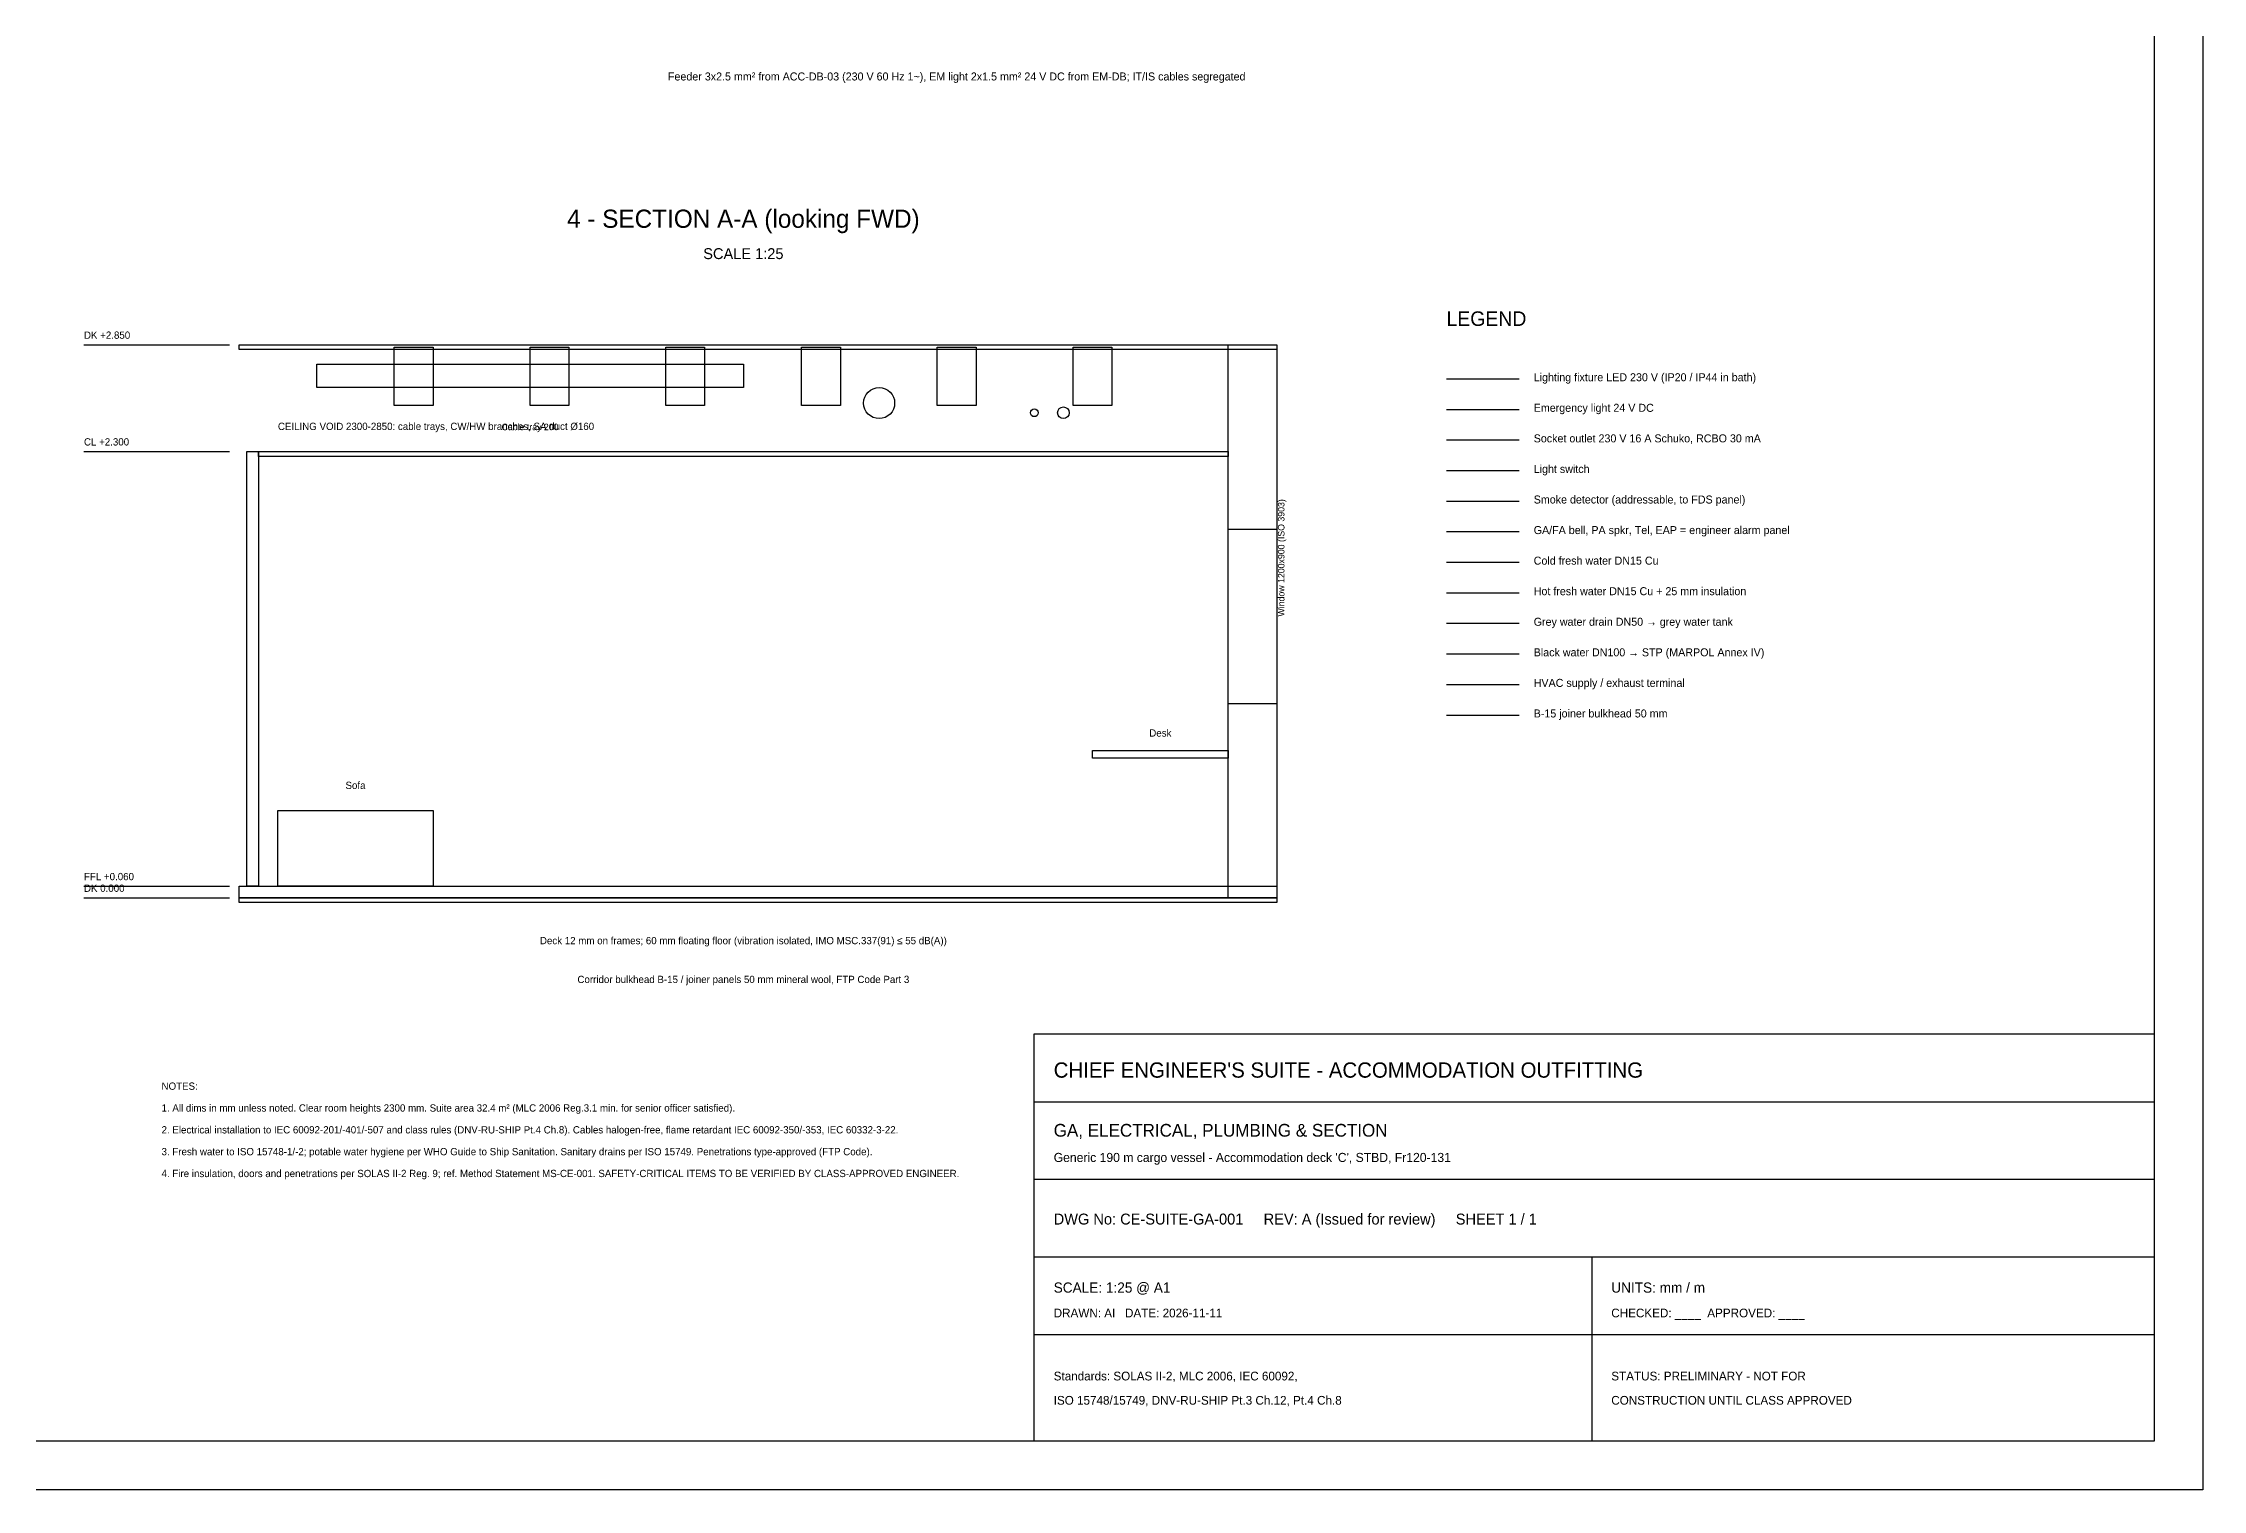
# Model space of a CAD drawing. Header units: millimetres. Extents: x 0 to 841, y 0 to 594.
# Drawn here: x 395.6 to 841, y 0 to 298.2 of the extents above; entities that cross this region are included whole.
import ezdxf
from ezdxf.enums import TextEntityAlignment as Align

# ---------------------------------------------------------------- set-up
doc = ezdxf.new("R2010")
doc.units = ezdxf.units.MM
for name, color, linetype in [('BW', 34, 'Continuous'), ('CW', 5, 'Continuous'), ('DIM', 8, 'Continuous'), ('ELEC', 1, 'Continuous'), ('EM', 6, 'Continuous'), ('FUR', 8, 'Continuous'), ('GW', 3, 'Continuous'), ('HW', 30, 'Continuous'), ('OUT', 7, 'Continuous'), ('STR', 7, 'Continuous'), ('TXT', 7, 'Continuous'), ('VENT', 6, 'Continuous')]:
    doc.layers.add(name, color=color, linetype=linetype)

msp = doc.modelspace()

# ---------------------------------------------------------------- linework, layer by layer
at = {"layer": 'BW'}
msp.add_line((685, 172.3), (700, 172.3), dxfattribs=at)
at = {"layer": 'CW'}
msp.add_line((685, 191.2), (700, 191.2), dxfattribs=at)
msp.add_circle((600, 222), 0.8, dxfattribs=at)
at = {"layer": 'DIM'}
for p, q in [((404, 236), (434, 236)), ((404, 214), (434, 214)), ((404, 124.4), (434, 124.4)), ((404, 122), (434, 122))]:
    msp.add_line(p, q, dxfattribs=at)
at = {"layer": 'ELEC'}
for p, q in [((685, 229), (700, 229)), ((685, 216.4), (700, 216.4)), ((685, 210.1), (700, 210.1)), ((685, 203.8), (700, 203.8)), ((685, 197.5), (700, 197.5))]:
    msp.add_line(p, q, dxfattribs=at)
msp.add_lwpolyline([(452, 232), (540, 232), (540, 227.2), (452, 227.2)], close=True, dxfattribs=at)
at = {"layer": 'EM'}
msp.add_line((685, 222.7), (700, 222.7), dxfattribs=at)
at = {"layer": 'FUR'}
for points in [[(612, 152.4), (640, 152.4), (640, 150.8), (612, 150.8)], [(444, 140), (476, 140), (476, 124.4), (444, 124.4)]]:
    msp.add_lwpolyline(points, close=True, dxfattribs=at)
at = {"layer": 'GW'}
msp.add_line((685, 178.6), (700, 178.6), dxfattribs=at)
at = {"layer": 'HW'}
msp.add_line((685, 184.9), (700, 184.9), dxfattribs=at)
msp.add_circle((606, 222), 1.2, dxfattribs=at)
at = {"layer": 'OUT'}
for p, q in [((600, 80), (831, 80)), ((600, 64), (831, 64)), ((600, 48), (831, 48)), ((715, 48), (715, 10)), ((600, 32), (831, 32))]:
    msp.add_line(p, q, dxfattribs=at)
for points in [[(0, 594), (841, 594), (841, 0), (0, 0)], [(10, 584), (831, 584), (831, 10), (10, 10)], [(600, 94), (831, 94), (831, 10), (600, 10)]]:
    msp.add_lwpolyline(points, close=True, dxfattribs=at)
at = {"layer": 'STR'}
msp.add_line((685, 159.7), (700, 159.7), dxfattribs=at)
for points in [[(436, 236), (650, 236), (650, 235.04), (436, 235.04)], [(468, 235.5), (476, 235.5), (476, 223.5), (468, 223.5)], [(496, 235.5), (504, 235.5), (504, 223.5), (496, 223.5)], [(524, 235.5), (532, 235.5), (532, 223.5), (524, 223.5)], [(552, 235.5), (560, 235.5), (560, 223.5), (552, 223.5)], [(580, 235.5), (588, 235.5), (588, 223.5), (580, 223.5)], [(608, 235.5), (616, 235.5), (616, 223.5), (608, 223.5)], [(640, 236), (650, 236), (650, 122), (640, 122)], [(437.6, 214), (440, 214), (440, 124.4), (437.6, 124.4)], [(440, 214), (640, 214), (640, 213), (440, 213)], [(640, 198), (650, 198), (650, 162), (640, 162)], [(436, 124.4), (650, 124.4), (650, 122), (436, 122)], [(436, 122), (650, 122), (650, 121.04), (436, 121.04)]]:
    msp.add_lwpolyline(points, close=True, dxfattribs=at)
at = {"layer": 'VENT'}
msp.add_line((685, 166), (700, 166), dxfattribs=at)
msp.add_circle((568, 224), 3.2, dxfattribs=at)

# ---------------------------------------------------------------- texts
at = {"layer": 'DIM'}
for s, p in [('DK +2.850', (404, 236.8)), ('CL +2.300', (404, 214.8)), ('FFL +0.060', (404, 125.2)), ('DK 0.000', (404, 122.8))]:
    msp.add_text(s, height=1.5, dxfattribs=at).set_placement(p, align=Align.BOTTOM_LEFT)
at = {"layer": 'ELEC'}
for s, height, p in [('Feeder 3x2.5 mm² from ACC-DB-03 (230 V 60 Hz 1~), EM light 2x1.5 mm² 24 V DC from EM-DB; IT/IS cables segregated', 1.65, (584, 290)), ('Cable tray 200', 1.35, (496, 218))]:
    msp.add_text(s, height=height, dxfattribs=at).set_placement(p, align=Align.BOTTOM_CENTER)
for s, p in [('STATUS: PRELIMINARY - NOT FOR', (719, 22)), ('CONSTRUCTION UNTIL CLASS APPROVED', (719, 17))]:
    msp.add_text(s, height=1.8, dxfattribs=at).set_placement(p, align=Align.BOTTOM_LEFT)
at = {"layer": 'FUR'}
for s, p in [('Desk', (626, 154.8)), ('Sofa', (460, 144))]:
    msp.add_text(s, height=1.5, dxfattribs=at).set_placement(p, align=Align.BOTTOM_CENTER)
at = {"layer": 'TXT'}
for s, height, p in [('4 - SECTION A-A (looking FWD)', 3.75, (540, 259)), ('SCALE 1:25', 2.25, (540, 253)), ('Deck 12 mm on frames; 60 mm floating floor (vibration isolated, IMO MSC.337(91) ≤ 55 dB(A))', 1.5, (540, 112)), ('Corridor bulkhead B-15 / joiner panels 50 mm mineral wool, FTP Code Part 3', 1.5, (540, 104))]:
    msp.add_text(s, height=height, dxfattribs=at).set_placement(p, align=Align.BOTTOM_CENTER)
for s, height, p in [('LEGEND', 3, (685, 239)), ('Lighting fixture LED 230 V (IP20 / IP44 in bath)', 1.65, (703, 228)), ('Emergency light 24 V DC', 1.65, (703, 221.7)), ('CEILING VOID 2300-2850: cable trays, CW/HW branches, SA duct Ø160', 1.5, (444, 218)), ('Socket outlet 230 V 16 A Schuko, RCBO 30 mA', 1.65, (703, 215.4)), ('Light switch', 1.65, (703, 209.1)), ('Smoke detector (addressable, to FDS panel)', 1.65, (703, 202.8)), ('GA/FA bell, PA spkr, Tel, EAP = engineer alarm panel', 1.65, (703, 196.5)), ('Cold fresh water DN15 Cu', 1.65, (703, 190.2)), ('Hot fresh water DN15 Cu + 25 mm insulation', 1.65, (703, 183.9)), ('Grey water drain DN50 → grey water tank', 1.65, (703, 177.6)), ('Black water DN100 → STP (MARPOL Annex IV)', 1.65, (703, 171.3)), ('HVAC supply / exhaust terminal', 1.65, (703, 165)), ('B-15 joiner bulkhead 50 mm', 1.65, (703, 158.7)), ("CHIEF ENGINEER'S SUITE - ACCOMMODATION OUTFITTING", 3.15, (604, 84)), ('NOTES:', 1.5, (420, 82)), ('1. All dims in mm unless noted. Clear room heights 2300 mm. Suite area 32.4 m² (MLC 2006 Reg.3.1 min. for senior officer satisfied).', 1.5, (420, 77.5)), ('2. Electrical installation to IEC 60092-201/-401/-507 and class rules (DNV-RU-SHIP Pt.4 Ch.8). Cables halogen-free, flame retardant IEC 60092-350/-353, IEC 60332-3-22.', 1.5, (420, 73)), ('GA, ELECTRICAL, PLUMBING & SECTION', 2.625, (604, 72)), ('3. Fresh water to ISO 15748-1/-2; potable water hygiene per WHO Guide to Ship Sanitation. Sanitary drains per ISO 15749. Penetrations type-approved (FTP Code).', 1.5, (420, 68.5)), ("Generic 190 m cargo vessel - Accommodation deck 'C', STBD, Fr120-131", 1.875, (604, 67)), ('4. Fire insulation, doors and penetrations per SOLAS II-2 Reg. 9; ref. Method Statement MS-CE-001. SAFETY-CRITICAL ITEMS TO BE VERIFIED BY CLASS-APPROVED ENGINEER.', 1.5, (420, 64)), ('DWG No: CE-SUITE-GA-001     REV: A (Issued for review)     SHEET 1 / 1', 2.25, (604, 54)), ('SCALE: 1:25 @ A1', 2.1, (604, 40)), ('UNITS: mm / m', 2.1, (719, 40)), ('DRAWN: AI   DATE: 2026-11-11', 1.8, (604, 35)), ('CHECKED: ____  APPROVED: ____', 1.8, (719, 35)), ('Standards: SOLAS II-2, MLC 2006, IEC 60092,', 1.8, (604, 22)), ('ISO 15748/15749, DNV-RU-SHIP Pt.3 Ch.12, Pt.4 Ch.8', 1.8, (604, 17))]:
    msp.add_text(s, height=height, dxfattribs=at).set_placement(p, align=Align.BOTTOM_LEFT)
msp.add_text('Window 1200x900 (ISO 3903)', height=1.35, rotation=90, dxfattribs=at).set_placement((652, 180), align=Align.BOTTOM_LEFT)

doc.saveas('drawing.dxf')
